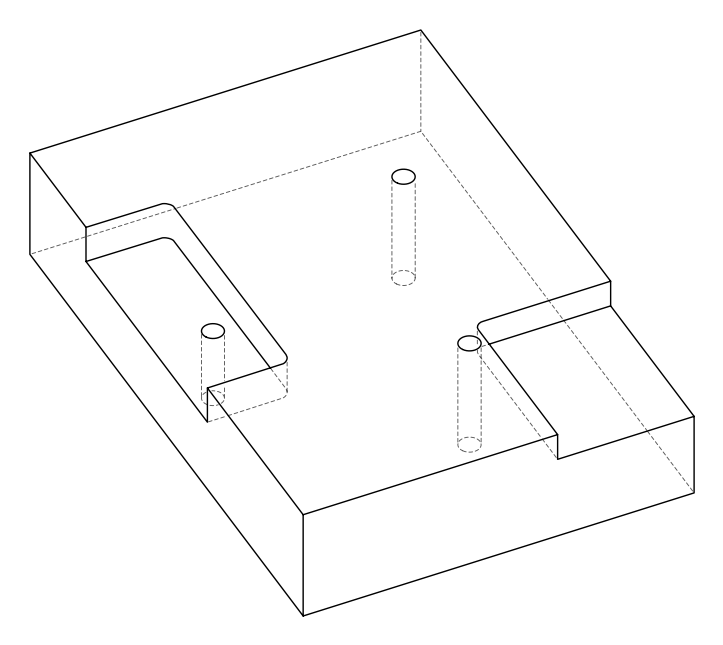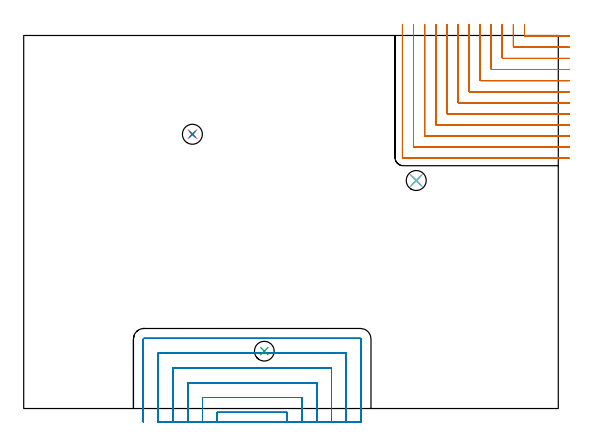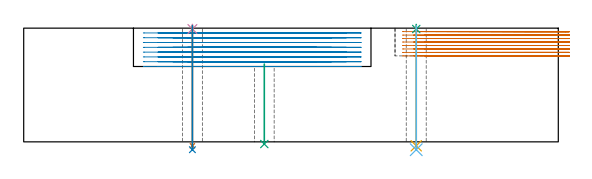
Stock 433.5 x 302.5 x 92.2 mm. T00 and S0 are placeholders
(PLAN: 9 operations, 7 tool changes, 70.1 min)
(1 MILL_CORNER_NOTCH_RECTANGULAR | CORNER_NOTCH_RECTANGULAR | NXT0201_011 | Follow Part, ap 3, ae 75% | 30.39 min | 314399 mm3)
(2 MILL_SLOT | SLOT_PARTIAL_RECTANGULAR | UGT0201_008 | Follow Part, ap 4, ae 75% | 37.78 min | 387817 mm3)
(3 SPOT_DRILL | STEP1HOLE | NXT0321_9005460120000 | 0.03 min | 19 mm3)
(4 SPOT_DRILL_1 | STEP1HOLE_1 | NXT0321_9005460120000 | 0.03 min | 34 mm3)
(5 DRILL_THROUGH_HOLE_INTO_CENTER | STEP1HOLE | NXT0301_065 | 0.39 min | 6356 mm3)
(6 DRILL_TO_ENLARGE_THROUGH_HOLE | STEP1HOLE | UGT0301_286 | 0.4 min | 12576 mm3)
(7 DRILL_THROUGH_HOLE_INTO_CENTER_1 | STEP1HOLE_1 | NXT0301_065 | 0.39 min | 6363 mm3)
(8 DRILL_TO_ENLARGE_THROUGH_HOLE_1 | STEP1HOLE_1 | UGT0301_286 | 0.4 min | 12619 mm3)
(9 INDEXABLE_INSERT_DRILL_THROUGH_HOLE_FROM_SOLID | STEP1HOLE_2 | NXT0302_003 | 0.27 min | 12245 mm3)
(TOOL NXT0201_011 | ENDMILL 12mm [2P460-1200-NA 1630] | D12 FL38 Z6)
(TOOL UGT0201_008 | End Mill 16 mm | D16 FL32 Z4)
(TOOL NXT0321_9005460120000 | NC Spot Drill, 142deg, 12mm, Carbide, Uncoated | D12 PA142 FL30 Z2)
(TOOL NXT0301_065 | Carbide Drill 9.4mm [860.1-0940-075A1-MM 2214] | D9.4 PA140 FL98 Z2)
(TOOL UGT0301_286 | Twist Drill 16.2 mm | D16.2 PA118 FL125 Z2)
(TOOL NXT0302_003 | Index. Insert Drill 16mm [880-D1600L20-05] | D16 PA176 FL80 Z2)
(OP 1 MILL_CORNER_NOTCH_RECTANGULAR)
G17 G21 G94 G90
T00 M6
G54
G17 G0 G90 X406.1 Y311.5 S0 M3
G43 Z102.2 H1
Z89.387
G94 G1 Y308.5 F250.
Y302.493 F500.
G3 X406.693 Y301.9 R0.6
G1 X439.5
X442.5 F250.
G0 Z102.2
X397.1 Y311.5
Z89.387
G1 Y308.5
Y293.493 F500.
G3 X397.693 Y292.9 R0.6
G1 X439.5
X442.5 F250.
G0 Z102.2
X388.1 Y311.5
Z89.387
G1 Y308.5
Y284.494 F500.
G3 X388.694 Y283.9 R0.6
G1 X439.5
X442.5 F250.
G0 Z102.2
X379.1 Y311.5
Z89.387
G1 Y308.5
Y275.494 F500.
G3 X379.694 Y274.9 R0.6
G1 X439.5
X442.5 F250.
G0 Z102.2
X370.1 Y311.5
Z89.387
G1 Y308.5
Y266.494 F500.
G3 X370.694 Y265.9 R0.6
G1 X439.5
X442.5 F250.
G0 Z102.2
X361.1 Y311.5
Z89.387
G1 Y308.5
Y257.495 F500.
G3 X361.695 Y256.9 R0.6
G1 X439.5
X442.5 F250.
G0 Z102.2
X352.1 Y311.5
Z89.387
G1 Y308.5
Y248.495 F500.
G3 X352.695 Y247.9 R0.6
G1 X439.5
X442.5 F250.
G0 Z102.2
X343.1 Y311.5
Z89.387
G1 Y308.5
Y239.495 F500.
G3 X343.695 Y238.9 R0.6
G1 X439.5
X442.5 F250.
G0 Z102.2
X334.1 Y311.5
Z89.387
G1 Y308.5
Y230.496 F500.
G3 X334.696 Y229.9 R0.6
G1 X439.5
X442.5 F250.
G0 Z102.2
X325.1 Y311.5
Z89.387
G1 Y308.5
Y221.496 F500.
G3 X325.696 Y220.9 R0.6
G1 X439.5
X442.5 F250.
G0 Z102.2
X316.1 Y311.5
Z89.387
G1 Y308.5
Y212.496 F500.
G3 X316.696 Y211.9 R0.6
G1 X439.5
X442.5 F250.
G0 Z102.2
X307.1 Y311.5
Z89.387
G1 Y308.5
Y203.496 F500.
G3 X307.696 Y202.9 R0.6
G1 X439.5
X442.5 F250.
G0 Z102.2
X406.1 Y311.5
Z86.575
G1 Y308.5
Y302.493 F500.
G3 X406.693 Y301.9 R0.6
G1 X439.5
X442.5 F250.
G0 Z102.2
X397.1 Y311.5
Z86.575
G1 Y308.5
Y293.494 F500.
G3 X397.694 Y292.9 R0.6
G1 X439.5
X442.5 F250.
G0 Z102.2
X388.1 Y311.5
Z86.575
G1 Y308.5
Y284.494 F500.
G3 X388.694 Y283.9 R0.6
G1 X439.5
X442.5 F250.
G0 Z102.2
X379.1 Y311.5
Z86.575
G1 Y308.5
Y275.494 F500.
G3 X379.694 Y274.9 R0.6
G1 X439.5
X442.5 F250.
G0 Z102.2
X370.1 Y311.5
Z86.575
G1 Y308.5
Y266.495 F500.
G3 X370.695 Y265.9 R0.6
G1 X439.5
X442.5 F250.
G0 Z102.2
X361.1 Y311.5
Z86.575
G1 Y308.5
Y257.495 F500.
G3 X361.695 Y256.9 R0.6
G1 X439.5
X442.5 F250.
G0 Z102.2
X352.1 Y311.5
Z86.575
G1 Y308.5
Y248.495 F500.
G3 X352.695 Y247.9 R0.6
G1 X439.5
X442.5 F250.
G0 Z102.2
X343.1 Y311.5
Z86.575
G1 Y308.5
Y239.495 F500.
G3 X343.695 Y238.9 R0.6
G1 X439.5
X442.5 F250.
G0 Z102.2
X334.1 Y311.5
Z86.575
G1 Y308.5
Y230.496 F500.
G3 X334.696 Y229.9 R0.6
G1 X439.5
X442.5 F250.
G0 Z102.2
X325.1 Y311.5
Z86.575
G1 Y308.5
Y221.496 F500.
G3 X325.696 Y220.9 R0.6
G1 X439.5
X442.5 F250.
G0 Z102.2
X316.1 Y311.5
Z86.575
G1 Y308.5
Y212.496 F500.
G3 X316.696 Y211.9 R0.6
G1 X439.5
X442.5 F250.
G0 Z102.2
X307.1 Y311.5
Z86.575
G1 Y308.5
Y203.496 F500.
G3 X307.696 Y202.9 R0.6
G1 X439.5
X442.5 F250.
G0 Z102.2
X406.1 Y311.5
Z83.762
G1 Y308.5
Y302.493 F500.
G3 X406.693 Y301.9 R0.6
G1 X439.5
X442.5 F250.
G0 Z102.2
X397.1 Y311.5
Z83.762
G1 Y308.5
Y293.494 F500.
G3 X397.694 Y292.9 R0.6
G1 X439.5
X442.5 F250.
G0 Z102.2
X388.1 Y311.5
Z83.762
G1 Y308.5
Y284.494 F500.
G3 X388.694 Y283.9 R0.6
G1 X439.5
X442.5 F250.
G0 Z102.2
X379.1 Y311.5
Z83.762
G1 Y308.5
Y275.494 F500.
G3 X379.694 Y274.9 R0.6
G1 X439.5
X442.5 F250.
G0 Z102.2
X370.1 Y311.5
Z83.762
G1 Y308.5
Y266.495 F500.
G3 X370.695 Y265.9 R0.6
G1 X439.5
X442.5 F250.
G0 Z102.2
X361.1 Y311.5
Z83.762
G1 Y308.5
Y257.495 F500.
G3 X361.695 Y256.9 R0.6
G1 X439.5
X442.5 F250.
G0 Z102.2
X352.1 Y311.5
Z83.762
G1 Y308.5
Y248.495 F500.
G3 X352.695 Y247.9 R0.6
G1 X439.5
X442.5 F250.
G0 Z102.2
X343.1 Y311.5
Z83.762
G1 Y308.5
Y239.495 F500.
G3 X343.695 Y238.9 R0.6
G1 X439.5
X442.5 F250.
G0 Z102.2
X334.1 Y311.5
Z83.762
G1 Y308.5
Y230.496 F500.
G3 X334.696 Y229.9 R0.6
G1 X439.5
X442.5 F250.
G0 Z102.2
X325.1 Y311.5
Z83.762
G1 Y308.5
Y221.496 F500.
G3 X325.696 Y220.9 R0.6
G1 X439.5
X442.5 F250.
G0 Z102.2
X316.1 Y311.5
Z83.762
G1 Y308.5
Y212.496 F500.
G3 X316.696 Y211.9 R0.6
G1 X439.5
X442.5 F250.
G0 Z102.2
X307.1 Y311.5
Z83.762
G1 Y308.5
Y203.496 F500.
G3 X307.696 Y202.9 R0.6
G1 X439.5
X442.5 F250.
G0 Z102.2
X406.1 Y311.5
Z80.95
G1 Y308.5
Y302.493 F500.
G3 X406.693 Y301.9 R0.6
G1 X439.5
X442.5 F250.
G0 Z102.2
X397.1 Y311.5
Z80.95
G1 Y308.5
Y293.494 F500.
G3 X397.694 Y292.9 R0.6
G1 X439.5
X442.5 F250.
G0 Z102.2
X388.1 Y311.5
Z80.95
G1 Y308.5
Y284.494 F500.
G3 X388.694 Y283.9 R0.6
G1 X439.5
X442.5 F250.
G0 Z102.2
X379.1 Y311.5
Z80.95
G1 Y308.5
Y275.494 F500.
G3 X379.694 Y274.9 R0.6
G1 X439.5
X442.5 F250.
G0 Z102.2
X370.1 Y311.5
Z80.95
G1 Y308.5
Y266.495 F500.
G3 X370.695 Y265.9 R0.6
G1 X439.5
X442.5 F250.
G0 Z102.2
X361.1 Y311.5
Z80.95
G1 Y308.5
Y257.495 F500.
G3 X361.695 Y256.9 R0.6
G1 X439.5
X442.5 F250.
G0 Z102.2
X352.1 Y311.5
Z80.95
G1 Y308.5
Y248.495 F500.
G3 X352.695 Y247.9 R0.6
G1 X439.5
X442.5 F250.
G0 Z102.2
X343.1 Y311.5
Z80.95
G1 Y308.5
Y239.495 F500.
G3 X343.695 Y238.9 R0.6
G1 X439.5
X442.5 F250.
G0 Z102.2
X334.1 Y311.5
Z80.95
G1 Y308.5
Y230.496 F500.
G3 X334.696 Y229.9 R0.6
G1 X439.5
X442.5 F250.
G0 Z102.2
X325.1 Y311.5
Z80.95
G1 Y308.5
Y221.496 F500.
G3 X325.696 Y220.9 R0.6
G1 X439.5
X442.5 F250.
G0 Z102.2
X316.1 Y311.5
Z80.95
G1 Y308.5
Y212.496 F500.
G3 X316.696 Y211.9 R0.6
G1 X439.5
X442.5 F250.
G0 Z102.2
X307.1 Y311.5
Z80.95
G1 Y308.5
Y203.496 F500.
G3 X307.696 Y202.9 R0.6
G1 X439.5
X442.5 F250.
G0 Z102.2
X406.1 Y311.5
Z78.137
G1 Y308.5
Y302.493 F500.
G3 X406.693 Y301.9 R0.6
G1 X439.5
X442.5 F250.
G0 Z102.2
X397.1 Y311.5
Z78.137
G1 Y308.5
Y293.494 F500.
G3 X397.694 Y292.9 R0.6
G1 X439.5
X442.5 F250.
G0 Z102.2
X388.1 Y311.5
Z78.137
G1 Y308.5
Y284.494 F500.
G3 X388.694 Y283.9 R0.6
G1 X439.5
X442.5 F250.
G0 Z102.2
X379.1 Y311.5
Z78.137
G1 Y308.5
Y275.494 F500.
G3 X379.694 Y274.9 R0.6
G1 X439.5
X442.5 F250.
G0 Z102.2
X370.1 Y311.5
Z78.137
G1 Y308.5
Y266.495 F500.
G3 X370.695 Y265.9 R0.6
G1 X439.5
X442.5 F250.
G0 Z102.2
X361.1 Y311.5
Z78.137
G1 Y308.5
Y257.495 F500.
G3 X361.695 Y256.9 R0.6
G1 X439.5
X442.5 F250.
G0 Z102.2
X352.1 Y311.5
Z78.137
G1 Y308.5
Y248.495 F500.
G3 X352.695 Y247.9 R0.6
G1 X439.5
X442.5 F250.
G0 Z102.2
X343.1 Y311.5
Z78.137
G1 Y308.5
Y239.495 F500.
G3 X343.695 Y238.9 R0.6
G1 X439.5
X442.5 F250.
G0 Z102.2
X334.1 Y311.5
Z78.137
G1 Y308.5
Y230.496 F500.
G3 X334.696 Y229.9 R0.6
G1 X439.5
X442.5 F250.
G0 Z102.2
X325.1 Y311.5
Z78.137
G1 Y308.5
Y221.496 F500.
G3 X325.696 Y220.9 R0.6
G1 X439.5
X442.5 F250.
G0 Z102.2
X316.1 Y311.5
Z78.137
G1 Y308.5
Y212.496 F500.
G3 X316.696 Y211.9 R0.6
G1 X439.5
X442.5 F250.
G0 Z102.2
X307.1 Y311.5
Z78.137
G1 Y308.5
Y203.496 F500.
G3 X307.696 Y202.9 R0.6
G1 X439.5
X442.5 F250.
G0 Z102.2
X406.1 Y311.5
Z75.325
G1 Y308.5
Y302.493 F500.
G3 X406.693 Y301.9 R0.6
G1 X439.5
X442.5 F250.
G0 Z102.2
X397.1 Y311.5
Z75.325
G1 Y308.5
Y293.494 F500.
G3 X397.694 Y292.9 R0.6
G1 X439.5
X442.5 F250.
G0 Z102.2
X388.1 Y311.5
Z75.325
G1 Y308.5
Y284.494 F500.
G3 X388.694 Y283.9 R0.6
G1 X439.5
X442.5 F250.
G0 Z102.2
X379.1 Y311.5
Z75.325
G1 Y308.5
Y275.494 F500.
G3 X379.694 Y274.9 R0.6
G1 X439.5
X442.5 F250.
G0 Z102.2
X370.1 Y311.5
Z75.325
G1 Y308.5
Y266.495 F500.
G3 X370.695 Y265.9 R0.6
G1 X439.5
X442.5 F250.
G0 Z102.2
X361.1 Y311.5
Z75.325
G1 Y308.5
Y257.495 F500.
G3 X361.695 Y256.9 R0.6
G1 X439.5
X442.5 F250.
G0 Z102.2
X352.1 Y311.5
Z75.325
G1 Y308.5
Y248.495 F500.
G3 X352.695 Y247.9 R0.6
G1 X439.5
X442.5 F250.
G0 Z102.2
X343.1 Y311.5
Z75.325
G1 Y308.5
Y239.495 F500.
G3 X343.695 Y238.9 R0.6
G1 X439.5
X442.5 F250.
G0 Z102.2
X334.1 Y311.5
Z75.325
G1 Y308.5
Y230.496 F500.
G3 X334.696 Y229.9 R0.6
G1 X439.5
X442.5 F250.
G0 Z102.2
X325.1 Y311.5
Z75.325
G1 Y308.5
Y221.496 F500.
G3 X325.696 Y220.9 R0.6
G1 X439.5
X442.5 F250.
G0 Z102.2
X316.1 Y311.5
Z75.325
G1 Y308.5
Y212.496 F500.
G3 X316.696 Y211.9 R0.6
G1 X439.5
X442.5 F250.
G0 Z102.2
X307.1 Y311.5
Z75.325
G1 Y308.5
Y203.496 F500.
G3 X307.696 Y202.9 R0.6
G1 X439.5
X442.5 F250.
G0 Z102.2
X406.1 Y311.5
Z72.512
G1 Y308.5
Y302.493 F500.
G3 X406.693 Y301.9 R0.6
G1 X439.5
X442.5 F250.
G0 Z102.2
X397.1 Y311.5
Z72.512
G1 Y308.5
Y293.494 F500.
G3 X397.694 Y292.9 R0.6
G1 X439.5
X442.5 F250.
G0 Z102.2
X388.1 Y311.5
Z72.512
G1 Y308.5
Y284.494 F500.
G3 X388.694 Y283.9 R0.6
G1 X439.5
X442.5 F250.
G0 Z102.2
X379.1 Y311.5
Z72.512
G1 Y308.5
Y275.494 F500.
G3 X379.694 Y274.9 R0.6
G1 X439.5
X442.5 F250.
G0 Z102.2
X370.1 Y311.5
Z72.512
G1 Y308.5
Y266.495 F500.
G3 X370.695 Y265.9 R0.6
G1 X439.5
X442.5 F250.
G0 Z102.2
X361.1 Y311.5
Z72.512
G1 Y308.5
Y257.495 F500.
G3 X361.695 Y256.9 R0.6
G1 X439.5
X442.5 F250.
G0 Z102.2
X352.1 Y311.5
Z72.512
G1 Y308.5
Y248.495 F500.
G3 X352.695 Y247.9 R0.6
G1 X439.5
X442.5 F250.
G0 Z102.2
X343.1 Y311.5
Z72.512
G1 Y308.5
Y239.495 F500.
G3 X343.695 Y238.9 R0.6
G1 X439.5
X442.5 F250.
G0 Z102.2
X334.1 Y311.5
Z72.512
G1 Y308.5
Y230.496 F500.
G3 X334.696 Y229.9 R0.6
G1 X439.5
X442.5 F250.
G0 Z102.2
X325.1 Y311.5
Z72.512
G1 Y308.5
Y221.496 F500.
G3 X325.696 Y220.9 R0.6
G1 X439.5
X442.5 F250.
G0 Z102.2
X316.1 Y311.5
Z72.512
G1 Y308.5
Y212.496 F500.
G3 X316.696 Y211.9 R0.6
G1 X439.5
X442.5 F250.
G0 Z102.2
X307.1 Y311.5
Z72.512
G1 Y308.5
Y203.496 F500.
G3 X307.696 Y202.9 R0.6
G1 X439.5
X442.5 F250.
G0 Z102.2
X406.1 Y311.5
Z69.7
G1 Y308.5
Y302.493 F500.
G3 X406.693 Y301.9 R0.6
G1 X439.5
X442.5 F250.
G0 Z102.2
X397.1 Y311.5
Z69.7
G1 Y308.5
Y293.494 F500.
G3 X397.694 Y292.9 R0.6
G1 X439.5
X442.5 F250.
G0 Z102.2
X388.1 Y311.5
Z69.7
G1 Y308.5
Y284.494 F500.
G3 X388.694 Y283.9 R0.6
G1 X439.5
X442.5 F250.
G0 Z102.2
X379.1 Y311.5
Z69.7
G1 Y308.5
Y275.494 F500.
G3 X379.694 Y274.9 R0.6
G1 X439.5
X442.5 F250.
G0 Z102.2
X370.1 Y311.5
Z69.7
G1 Y308.5
Y266.495 F500.
G3 X370.695 Y265.9 R0.6
G1 X439.5
X442.5 F250.
G0 Z102.2
X361.1 Y311.5
Z69.7
G1 Y308.5
Y257.495 F500.
G3 X361.695 Y256.9 R0.6
G1 X439.5
X442.5 F250.
G0 Z102.2
X352.1 Y311.5
Z69.7
G1 Y308.5
Y248.495 F500.
G3 X352.695 Y247.9 R0.6
G1 X439.5
X442.5 F250.
G0 Z102.2
X343.1 Y311.5
Z69.7
G1 Y308.5
Y239.495 F500.
G3 X343.695 Y238.9 R0.6
G1 X439.5
X442.5 F250.
G0 Z102.2
X334.1 Y311.5
Z69.7
G1 Y308.5
Y230.496 F500.
G3 X334.696 Y229.9 R0.6
G1 X439.5
X442.5 F250.
G0 Z102.2
X325.1 Y311.5
Z69.7
G1 Y308.5
Y221.496 F500.
G3 X325.696 Y220.9 R0.6
G1 X439.5
X442.5 F250.
G0 Z102.2
X316.1 Y311.5
Z69.7
G1 Y308.5
Y212.496 F500.
G3 X316.696 Y211.9 R0.6
G1 X439.5
X442.5 F250.
G0 Z102.2
X307.1 Y311.5
Z69.7
G1 Y308.5
Y203.496 F500.
G3 X307.696 Y202.9 R0.6
G1 X439.5
X442.5 F250.
G0 Z102.2
M5
M2
(OP 2 MILL_SLOT)
G17 G21 G94 G90
T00 M6
G54
G17 G0 G90 X213.6 Y-11. S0 M3
G43 Z102.2 H0
Z88.312
G94 G1 Y-8. F250.
Y-3.1 F500.
X157.
Y-8.
Y-11. F250.
X225.6
Y-8.
Y8.9 F500.
X145.
Y-8.
Y-11. F250.
X237.6
Y-8.
Y20.9 F500.
X133.
Y-8.
Y-11. F250.
X249.6
Y-8.
Y32.9 F500.
X121.
Y-8.
Y-11. F250.
X261.6
Y-8.
Y44.9 F500.
X109.
Y-8.
Y-11. F250.
X273.6
Y-8.
Y56.3 F500.
G3 X273. Y56.9 R0.6
G1 X97.6
G3 X97. Y56.3 R0.6
G1 Y-8.
Y-11. F250.
G0 X213.6 Z84.425
G1 Y-8.
Y-3.1 F500.
X157.
Y-8.
Y-11. F250.
X225.6
Y-8.
Y8.9 F500.
X145.
Y-8.
Y-11. F250.
X237.6
Y-8.
Y20.9 F500.
X133.
Y-8.
Y-11. F250.
X249.6
Y-8.
Y32.9 F500.
X121.
Y-8.
Y-11. F250.
X261.6
Y-8.
Y44.9 F500.
X109.
Y-8.
Y-11. F250.
X273.6
Y-8.
Y56.3 F500.
G3 X273. Y56.9 R0.6
G1 X97.6
G3 X97. Y56.3 R0.6
G1 Y-8.
Y-11. F250.
G0 X213.6 Z80.537
G1 Y-8.
Y-3.1 F500.
X157.
Y-8.
Y-11. F250.
X225.6
Y-8.
Y8.9 F500.
X145.
Y-8.
Y-11. F250.
X237.6
Y-8.
Y20.9 F500.
X133.
Y-8.
Y-11. F250.
X249.6
Y-8.
Y32.9 F500.
X121.
Y-8.
Y-11. F250.
X261.6
Y-8.
Y44.9 F500.
X109.
Y-8.
Y-11. F250.
X273.6
Y-8.
Y56.3 F500.
G3 X273. Y56.9 R0.6
G1 X97.6
G3 X97. Y56.3 R0.6
G1 Y-8.
Y-11. F250.
G0 X213.6 Z76.65
G1 Y-8.
Y-3.1 F500.
X157.
Y-8.
Y-11. F250.
X225.6
Y-8.
Y8.9 F500.
X145.
Y-8.
Y-11. F250.
X237.6
Y-8.
Y20.9 F500.
X133.
Y-8.
Y-11. F250.
X249.6
Y-8.
Y32.9 F500.
X121.
Y-8.
Y-11. F250.
X261.6
Y-8.
Y44.9 F500.
X109.
Y-8.
Y-11. F250.
X273.6
Y-8.
Y56.3 F500.
G3 X273. Y56.9 R0.6
G1 X97.6
G3 X97. Y56.3 R0.6
G1 Y-8.
Y-11. F250.
G0 X213.6 Z72.762
G1 Y-8.
Y-3.1 F500.
X157.
Y-8.
Y-11. F250.
X225.6
Y-8.
Y8.9 F500.
X145.
Y-8.
Y-11. F250.
X237.6
Y-8.
Y20.9 F500.
X133.
Y-8.
Y-11. F250.
X249.6
Y-8.
Y32.9 F500.
X121.
Y-8.
Y-11. F250.
X261.6
Y-8.
Y44.9 F500.
X109.
Y-8.
Y-11. F250.
X273.6
Y-8.
Y56.3 F500.
G3 X273. Y56.9 R0.6
G1 X97.6
G3 X97. Y56.3 R0.6
G1 Y-8.
Y-11. F250.
G0 X213.6 Z68.875
G1 Y-8.
Y-3.1 F500.
X157.
Y-8.
Y-11. F250.
X225.6
Y-8.
Y8.9 F500.
X145.
Y-8.
Y-11. F250.
X237.6
Y-8.
Y20.9 F500.
X133.
Y-8.
Y-11. F250.
X249.6
Y-8.
Y32.9 F500.
X121.
Y-8.
Y-11. F250.
X261.6
Y-8.
Y44.9 F500.
X109.
Y-8.
Y-11. F250.
X273.6
Y-8.
Y56.3 F500.
G3 X273. Y56.9 R0.6
G1 X97.6
G3 X97. Y56.3 R0.6
G1 Y-8.
Y-11. F250.
G0 X213.6 Z64.987
G1 Y-8.
Y-3.1 F500.
X157.
Y-8.
Y-11. F250.
X225.6
Y-8.
Y8.9 F500.
X145.
Y-8.
Y-11. F250.
X237.6
Y-8.
Y20.9 F500.
X133.
Y-8.
Y-11. F250.
X249.6
Y-8.
Y32.9 F500.
X121.
Y-8.
Y-11. F250.
X261.6
Y-8.
Y44.9 F500.
X109.
Y-8.
Y-11. F250.
X273.6
Y-8.
Y56.3 F500.
G3 X273. Y56.9 R0.6
G1 X97.6
G3 X97. Y56.3 R0.6
G1 Y-8.
Y-11. F250.
G0 X213.6 Z61.1
G1 Y-8.
Y-3.1 F500.
X157.
Y-8.
Y-11. F250.
X225.6
Y-8.
Y8.9 F500.
X145.
Y-8.
Y-11. F250.
X237.6
Y-8.
Y20.9 F500.
X133.
Y-8.
Y-11. F250.
X249.6
Y-8.
Y32.9 F500.
X121.
Y-8.
Y-11. F250.
X261.6
Y-8.
Y44.9 F500.
X109.
Y-8.
Y-11. F250.
X273.6
Y-8.
Y56.3 F500.
G3 X273. Y56.9 R0.6
G1 X97.6
G3 X97. Y56.3 R0.6
G1 Y-8.
Y-11. F250.
G0 Z102.2
M5
M2
(OP 3 SPOT_DRILL)
G17 G21 G94 G90
T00 M6
G54
G17 G0 G90 X318.3 Y184.9 S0 M3
G43 Z102.2 H0
G94 G81 G98 Z91.503 F250. R95.2
G80
M5
M2
(OP 4 SPOT_DRILL_1)
G17 G21 G94 G90
T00 M6
G54
G17 G0 G90 X136.8 Y222.4 S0 M3
G43 Z102.2 H0
G94 G81 G98 Z91.503 F250. R95.2
G80
M5
M2
(OP 5 DRILL_THROUGH_HOLE_INTO_CENTER)
G17 G21 G94 G90
T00 M6
G54
G17 G0 G90 X318.3 Y184.9 S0 M3
G43 Z102.2 H1
G94 G73 G98 Z-3.211 F250. Q8.674 R94.2
G80
M5
M2
(OP 6 DRILL_TO_ENLARGE_THROUGH_HOLE)
G17 G21 G94 G90
T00 M6
G54
G17 G0 G90 X318.3 Y184.9 S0 M3
G43 Z102.2 H0
G94 G73 G98 Z-6.367 F250. Q14.081 R94.2
G80
M5
M2
(OP 7 DRILL_THROUGH_HOLE_INTO_CENTER_1)
G17 G21 G94 G90
T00 M6
G54
G17 G0 G90 X136.8 Y222.4 S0 M3
G43 Z102.2 H1
G94 G73 G98 Z-3.211 F250. Q8.674 R94.2
G80
M5
M2
(OP 8 DRILL_TO_ENLARGE_THROUGH_HOLE_1)
G17 G21 G94 G90
T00 M6
G54
G17 G0 G90 X136.8 Y222.4 S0 M3
G43 Z102.2 H0
G94 G73 G98 Z-6.367 F250. Q14.081 R94.2
G80
M5
M2
(OP 9 INDEXABLE_INSERT_DRILL_THROUGH_HOLE_FROM_SOLID)
G17 G21 G94 G90
T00 M6
G54
G17 G0 G90 X195.1 Y46.5 S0 M3
G43 Z102.2 H1
G94 G81 G98 Z-1.779 F250. R63.1
G80
M5
M2
